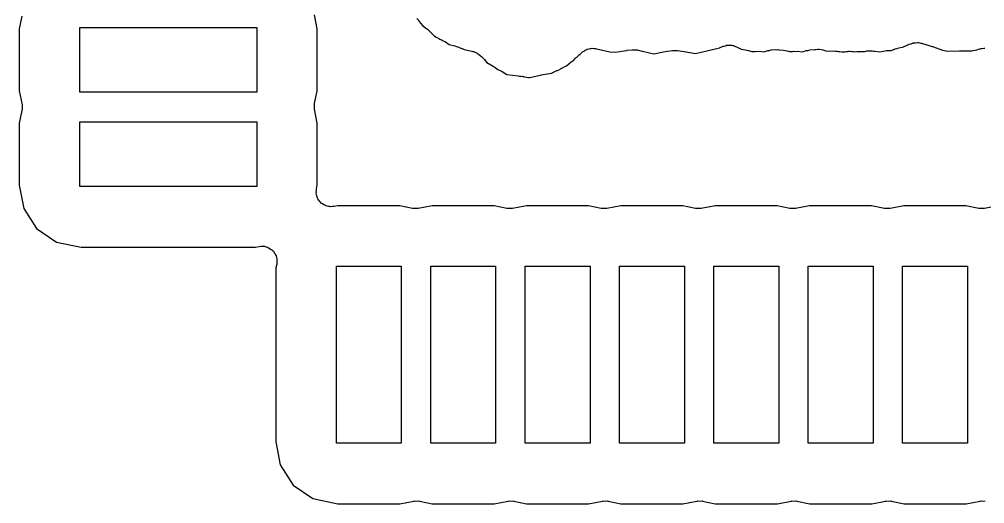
# Model space of a CAD drawing. Extents: x 125.9 to 155.7, y -114.6 to -82.3.
# Drawn here: x 141.22 to 149.4, y -100.48 to -96.38 of the extents above; entities that cross this region are included whole.
import ezdxf

# ---------------------------------------------------------------- set-up
doc = ezdxf.new("R2010")
doc.units = 0
doc.header["$MEASUREMENT"] = 0
doc.layers.add('BLACK', color=7, linetype='CONTINUOUS')

msp = doc.modelspace()

# ---------------------------------------------------------------- linework, layer by layer
at = {"layer": 'Black'}
for p, q in [((141.243, -96.3526), (141.221, -96.4605)), ((143.746, -96.4596), (143.724, -96.3417)), ((144.59, -96.3717), (144.601, -96.3841)), ((144.601, -96.3841), (144.601, -96.3846)), ((144.601, -96.3846), (144.604, -96.3877)), ((144.604, -96.3877), (144.605, -96.3896)), ((144.605, -96.3896), (144.606, -96.3911)), ((144.606, -96.3911), (144.621, -96.4136)), ((141.221, -96.4605), (141.221, -96.986)), ((141.734, -96.9978), (141.734, -96.4478)), ((141.734, -96.4478), (143.234, -96.4478)), ((143.234, -96.4478), (143.234, -96.9978)), ((143.746, -96.9851), (143.746, -96.4596)), ((144.621, -96.4136), (144.641, -96.4351)), ((144.641, -96.4351), (144.675, -96.4594)), ((144.675, -96.4594), (144.676, -96.4604)), ((144.676, -96.4604), (144.678, -96.4618)), ((144.678, -96.4618), (144.679, -96.4623)), ((144.679, -96.4623), (144.679, -96.4628)), ((144.679, -96.4628), (144.683, -96.4656)), ((144.683, -96.4656), (144.692, -96.4744)), ((144.692, -96.4744), (144.702, -96.4817)), ((144.702, -96.4817), (144.737, -96.5184)), ((144.737, -96.5184), (144.759, -96.5339)), ((144.759, -96.5339), (144.774, -96.5407)), ((144.774, -96.5407), (144.776, -96.5417)), ((144.776, -96.5417), (144.777, -96.5421)), ((144.777, -96.5421), (144.785, -96.5475)), ((144.785, -96.5475), (144.805, -96.556)), ((144.805, -96.556), (144.815, -96.5628)), ((144.815, -96.5628), (144.828, -96.5683)), ((144.828, -96.5683), (144.83, -96.57)), ((144.83, -96.57), (144.833, -96.571)), ((144.833, -96.571), (144.866, -96.5943)), ((144.866, -96.5943), (144.914, -96.6053)), ((144.914, -96.6053), (144.926, -96.6101)), ((144.926, -96.6101), (144.938, -96.613)), ((144.938, -96.613), (144.965, -96.6253)), ((144.965, -96.6253), (144.972, -96.6266)), ((144.972, -96.6266), (144.974, -96.6275)), ((144.974, -96.6275), (144.975, -96.6279)), ((144.975, -96.6279), (144.992, -96.6349)), ((144.992, -96.6349), (145.058, -96.6486)), ((146.008, -96.6493), (146.019, -96.641)), ((146.019, -96.641), (146.027, -96.6382)), ((146.027, -96.6382), (146.034, -96.6337)), ((146.034, -96.6337), (146.048, -96.6312)), ((146.048, -96.6312), (146.06, -96.627)), ((146.06, -96.627), (146.069, -96.6272)), ((146.069, -96.6272), (146.078, -96.6256)), ((146.078, -96.6256), (146.091, -96.6277)), ((146.091, -96.6277), (146.104, -96.6281)), ((146.104, -96.6281), (146.125, -96.6323)), ((146.125, -96.6323), (146.127, -96.633)), ((146.127, -96.633), (146.129, -96.6331)), ((146.129, -96.6331), (146.227, -96.6563)), ((146.273, -96.6579), (146.367, -96.6427)), ((146.367, -96.6427), (146.37, -96.6428)), ((146.37, -96.6428), (146.373, -96.6419)), ((146.373, -96.6419), (146.417, -96.637)), ((146.417, -96.637), (146.437, -96.6383)), ((146.437, -96.6383), (146.458, -96.6392)), ((146.458, -96.6392), (146.502, -96.6489)), ((146.696, -96.6534), (146.757, -96.6431)), ((146.757, -96.6431), (146.778, -96.6432)), ((146.778, -96.6432), (146.8, -96.643)), ((146.8, -96.643), (146.858, -96.6528)), ((146.954, -96.6691), (147.05, -96.647)), ((147.05, -96.6469), (147.157, -96.6224)), ((147.05, -96.647), (147.05, -96.6469)), ((147.05, -96.647), (147.05, -96.647)), ((147.157, -96.6224), (147.188, -96.6085)), ((147.188, -96.6085), (147.19, -96.6079)), ((147.19, -96.6079), (147.192, -96.6067)), ((147.192, -96.6067), (147.208, -96.6034)), ((147.208, -96.6034), (147.216, -96.6002)), ((147.216, -96.6002), (147.222, -96.6)), ((147.222, -96.6), (147.231, -96.5977)), ((147.231, -96.5977), (147.233, -96.598)), ((147.233, -96.598), (147.235, -96.5975)), ((147.235, -96.5975), (147.249, -96.5994)), ((147.249, -96.5994), (147.26, -96.5992)), ((147.26, -96.5992), (147.267, -96.6014)), ((147.267, -96.6014), (147.275, -96.6022)), ((147.275, -96.6022), (147.277, -96.6033)), ((147.277, -96.6033), (147.279, -96.6036)), ((147.279, -96.6036), (147.28, -96.6039)), ((147.28, -96.6039), (147.291, -96.6095)), ((147.291, -96.6095), (147.302, -96.6133)), ((147.302, -96.6133), (147.339, -96.6339)), ((147.339, -96.6339), (147.374, -96.6374)), ((147.374, -96.6374), (147.387, -96.641)), ((147.387, -96.641), (147.401, -96.6429)), ((147.401, -96.6429), (147.43, -96.6526)), ((147.535, -96.6543), (147.567, -96.6445)), ((147.567, -96.6445), (147.581, -96.6429)), ((147.581, -96.6429), (147.594, -96.6395)), ((147.594, -96.6395), (147.631, -96.6365)), ((147.631, -96.6365), (147.643, -96.6376)), ((147.643, -96.6376), (147.651, -96.6367)), ((147.651, -96.6367), (147.655, -96.637)), ((147.655, -96.637), (147.656, -96.6369)), ((147.656, -96.6369), (147.656, -96.6371)), ((147.656, -96.6371), (147.699, -96.64)), ((147.699, -96.64), (147.714, -96.6438)), ((147.714, -96.6438), (147.729, -96.6459)), ((147.729, -96.6459), (147.75, -96.6526)), ((147.862, -96.6552), (147.892, -96.6449)), ((147.892, -96.6449), (147.908, -96.6426)), ((147.908, -96.6426), (147.923, -96.6387)), ((147.923, -96.6387), (147.966, -96.6353)), ((147.966, -96.6353), (147.973, -96.6345)), ((147.973, -96.6345), (147.989, -96.6314)), ((147.989, -96.6314), (147.995, -96.6323)), ((147.995, -96.6323), (148.001, -96.6317)), ((148.001, -96.6317), (148.017, -96.6357)), ((148.017, -96.6357), (148.033, -96.6383)), ((148.033, -96.6383), (148.058, -96.6468)), ((148.058, -96.6468), (148.085, -96.6505)), ((148.406, -96.6477), (148.451, -96.6471)), ((148.451, -96.6471), (148.462, -96.6488)), ((148.56, -96.648), (148.573, -96.6453)), ((148.573, -96.6453), (148.612, -96.6448)), ((148.612, -96.6448), (148.634, -96.6352)), ((148.634, -96.6352), (148.637, -96.6345)), ((148.637, -96.6345), (148.64, -96.633)), ((148.64, -96.633), (148.643, -96.6323)), ((148.643, -96.6323), (148.647, -96.6307)), ((148.647, -96.6307), (148.662, -96.6273)), ((148.662, -96.6273), (148.676, -96.6222)), ((148.676, -96.6222), (148.708, -96.6168)), ((148.708, -96.6168), (148.717, -96.6134)), ((148.717, -96.6134), (148.727, -96.6068)), ((148.727, -96.6068), (148.746, -96.5993)), ((148.746, -96.5993), (148.764, -96.5912)), ((148.764, -96.5912), (148.781, -96.5868)), ((148.781, -96.5868), (148.793, -96.5811)), ((148.793, -96.5811), (148.797, -96.5806)), ((148.797, -96.5806), (148.8, -96.5791)), ((148.8, -96.5791), (148.814, -96.5783)), ((148.814, -96.5783), (148.815, -96.5782)), ((148.815, -96.5783), (148.819, -96.5781)), ((148.815, -96.5782), (148.815, -96.5783)), ((148.819, -96.5781), (148.837, -96.576)), ((148.837, -96.576), (148.84, -96.5769)), ((148.84, -96.5769), (148.844, -96.5767)), ((148.844, -96.5767), (148.862, -96.582)), ((148.862, -96.582), (148.865, -96.5827)), ((148.865, -96.5827), (148.868, -96.5831)), ((148.868, -96.5831), (148.913, -96.5956)), ((148.913, -96.5956), (148.922, -96.5999)), ((148.922, -96.5999), (148.931, -96.6024)), ((148.931, -96.6024), (148.941, -96.6034)), ((148.941, -96.6034), (148.96, -96.6087)), ((148.96, -96.6087), (148.965, -96.6112)), ((148.965, -96.6112), (148.971, -96.6122)), ((148.971, -96.6122), (149.048, -96.6416)), ((149.048, -96.6416), (149.093, -96.6491)), ((149.093, -96.6491), (149.19, -96.6461)), ((149.19, -96.6461), (149.193, -96.6466)), ((149.193, -96.6466), (149.196, -96.6461)), ((149.196, -96.6461), (149.292, -96.6475)), ((149.292, -96.6475), (149.337, -96.6393)), ((149.337, -96.6393), (149.353, -96.6332)), ((149.353, -96.6332), (149.362, -96.6312)), ((149.362, -96.6312), (149.365, -96.6299)), ((149.365, -96.6299), (149.366, -96.6293)), ((149.366, -96.6293), (149.367, -96.6293)), ((149.367, -96.6293), (149.371, -96.6275)), ((149.371, -96.6275), (149.383, -96.6268)), ((149.383, -96.6268), (149.396, -96.6243)), ((149.396, -96.6243), (149.405, -96.6256)), ((145.058, -96.6486), (145.065, -96.6513)), ((145.065, -96.6513), (145.074, -96.6528)), ((145.074, -96.6528), (145.076, -96.6536)), ((145.076, -96.6536), (145.078, -96.654)), ((145.078, -96.654), (145.091, -96.6616)), ((145.091, -96.6616), (145.099, -96.6649)), ((145.099, -96.6649), (145.103, -96.6686)), ((145.103, -96.6686), (145.113, -96.674)), ((145.113, -96.674), (145.143, -96.6985)), ((145.143, -96.6985), (145.153, -96.7096)), ((145.153, -96.7096), (145.164, -96.7196)), ((145.164, -96.7196), (145.185, -96.7458)), ((145.916, -96.7303), (145.937, -96.7078)), ((145.937, -96.7078), (145.942, -96.7043)), ((145.942, -96.7043), (145.946, -96.6995)), ((145.946, -96.6995), (145.97, -96.6789)), ((145.97, -96.6789), (145.974, -96.6767)), ((145.974, -96.6767), (145.977, -96.6736)), ((145.977, -96.6736), (145.982, -96.6698)), ((145.982, -96.6698), (145.984, -96.6667)), ((145.984, -96.6667), (145.996, -96.6562)), ((145.996, -96.6562), (146.008, -96.6493)), ((146.227, -96.6563), (146.273, -96.6579)), ((146.502, -96.6489), (146.503, -96.6491)), ((146.503, -96.6491), (146.504, -96.6492)), ((146.504, -96.6492), (146.599, -96.671)), ((146.599, -96.671), (146.695, -96.6537)), ((146.695, -96.6537), (146.696, -96.6534)), ((146.695, -96.6537), (146.695, -96.6537)), ((146.858, -96.6528), (146.858, -96.6528)), ((146.858, -96.6528), (146.858, -96.6528)), ((146.858, -96.6528), (146.954, -96.6691)), ((147.43, -96.6526), (147.448, -96.6512)), ((147.448, -96.6512), (147.455, -96.6518)), ((147.455, -96.6518), (147.466, -96.6504)), ((147.466, -96.6504), (147.481, -96.6511)), ((147.481, -96.6511), (147.496, -96.6501)), ((147.496, -96.6501), (147.535, -96.6543)), ((147.75, -96.6526), (147.767, -96.6512)), ((147.767, -96.6512), (147.774, -96.6518)), ((147.774, -96.6518), (147.785, -96.6504)), ((147.785, -96.6504), (147.8, -96.6511)), ((147.8, -96.6511), (147.815, -96.6501)), ((147.815, -96.6501), (147.862, -96.6552)), ((147.862, -96.6552), (147.862, -96.6552)), ((148.085, -96.6505), (148.125, -96.6481)), ((148.125, -96.6481), (148.139, -96.6497)), ((148.139, -96.6497), (148.154, -96.6496)), ((148.154, -96.6496), (148.164, -96.6513)), ((148.164, -96.6513), (148.17, -96.6534)), ((148.17, -96.6534), (148.176, -96.6533)), ((148.176, -96.6533), (148.193, -96.6563)), ((148.193, -96.6563), (148.219, -96.6555)), ((148.219, -96.6555), (148.229, -96.6531)), ((148.229, -96.6531), (148.24, -96.6525)), ((148.24, -96.6525), (148.244, -96.6518)), ((148.244, -96.6518), (148.248, -96.6505)), ((148.248, -96.6505), (148.249, -96.6506)), ((148.249, -96.6506), (148.252, -96.65)), ((148.252, -96.65), (148.257, -96.6497)), ((148.257, -96.6497), (148.268, -96.6511)), ((148.268, -96.6511), (148.273, -96.6508)), ((148.273, -96.6508), (148.277, -96.6521)), ((148.277, -96.6521), (148.292, -96.6528)), ((148.292, -96.6528), (148.304, -96.6557)), ((148.304, -96.6557), (148.32, -96.653)), ((148.32, -96.653), (148.337, -96.6532)), ((148.337, -96.6532), (148.353, -96.6519)), ((148.353, -96.6519), (148.37, -96.6535)), ((148.37, -96.6535), (148.371, -96.6533)), ((148.371, -96.6533), (148.388, -96.6511)), ((148.388, -96.6511), (148.406, -96.6477)), ((148.462, -96.6488), (148.473, -96.6486)), ((148.473, -96.6486), (148.517, -96.6556)), ((148.517, -96.6556), (148.545, -96.6489)), ((148.517, -96.6556), (148.517, -96.6556)), ((148.545, -96.6489), (148.56, -96.648)), ((145.185, -96.7458), (145.237, -96.7756)), ((145.237, -96.7756), (145.245, -96.7821)), ((145.245, -96.7821), (145.254, -96.787)), ((145.254, -96.787), (145.277, -96.8055)), ((145.277, -96.8055), (145.283, -96.8075)), ((145.283, -96.8075), (145.298, -96.8148)), ((145.783, -96.8123), (145.79, -96.8105)), ((145.79, -96.8105), (145.802, -96.8046)), ((145.802, -96.8046), (145.809, -96.7994)), ((145.809, -96.7994), (145.827, -96.7901)), ((145.827, -96.7901), (145.845, -96.7803)), ((145.845, -96.7803), (145.854, -96.7776)), ((145.854, -96.7776), (145.859, -96.7746)), ((145.859, -96.7746), (145.898, -96.7406)), ((145.898, -96.7406), (145.915, -96.7308)), ((145.915, -96.7308), (145.916, -96.7303)), ((145.298, -96.8148), (145.313, -96.8207)), ((145.313, -96.8207), (145.355, -96.846)), ((145.355, -96.846), (145.45, -96.8581)), ((145.45, -96.8581), (145.46, -96.8611)), ((145.46, -96.8611), (145.47, -96.8622)), ((145.47, -96.8622), (145.473, -96.8631)), ((145.473, -96.8631), (145.483, -96.8629)), ((145.483, -96.8629), (145.492, -96.8644)), ((145.492, -96.8644), (145.496, -96.8657)), ((145.496, -96.8657), (145.5, -96.8659)), ((145.5, -96.8659), (145.539, -96.8742)), ((145.539, -96.8742), (145.55, -96.874)), ((145.55, -96.874), (145.636, -96.8528)), ((145.636, -96.8528), (145.64, -96.8525)), ((145.64, -96.8525), (145.644, -96.851)), ((145.644, -96.851), (145.733, -96.8351)), ((145.733, -96.8351), (145.741, -96.8321)), ((145.741, -96.832), (145.743, -96.8305)), ((145.741, -96.8321), (145.741, -96.832)), ((145.743, -96.8305), (145.761, -96.8223)), ((145.761, -96.8223), (145.778, -96.8134)), ((145.778, -96.8134), (145.781, -96.8132)), ((145.781, -96.8132), (145.783, -96.8123)), ((141.221, -96.986), (141.244, -97.1039)), ((143.234, -96.9978), (141.734, -96.9978)), ((143.724, -97.093), (143.746, -96.9851)), ((141.244, -97.1039), (141.244, -97.1063)), ((141.244, -97.1063), (141.244, -97.1085)), ((141.244, -97.1085), (141.244, -97.1282)), ((141.244, -97.1282), (141.244, -97.148)), ((143.723, -97.0976), (143.724, -97.0954)), ((143.723, -97.1174), (143.723, -97.0976)), ((143.723, -97.1371), (143.723, -97.1174)), ((143.724, -97.1393), (143.723, -97.1371)), ((143.724, -97.0954), (143.724, -97.093)), ((141.243, -97.1526), (141.221, -97.2605)), ((141.244, -97.148), (141.243, -97.1502)), ((141.243, -97.1502), (141.243, -97.1526)), ((143.724, -97.1417), (143.724, -97.1393)), ((143.746, -97.2596), (143.724, -97.1417)), ((141.221, -97.2605), (141.221, -97.786)), ((141.734, -97.7978), (141.734, -97.2478)), ((141.734, -97.2478), (143.234, -97.2478)), ((143.234, -97.2478), (143.234, -97.7978)), ((143.746, -97.7851), (143.746, -97.2596)), ((141.221, -97.786), (141.258, -97.9823)), ((143.739, -97.8167), (143.746, -97.7851)), ((143.234, -97.7978), (141.734, -97.7978)), ((143.737, -97.8434), (143.739, -97.8301)), ((143.739, -97.852), (143.737, -97.8434)), ((143.738, -97.8608), (143.739, -97.852)), ((143.743, -97.8735), (143.738, -97.8608)), ((143.739, -97.8301), (143.739, -97.8167)), ((143.745, -97.8867), (143.743, -97.8735)), ((143.75, -97.8943), (143.745, -97.8867)), ((143.752, -97.9026), (143.75, -97.8943)), ((143.761, -97.9131), (143.752, -97.9026)), ((143.768, -97.9247), (143.761, -97.9131)), ((143.774, -97.9302), (143.768, -97.9247)), ((143.78, -97.9371), (143.774, -97.9302)), ((143.791, -97.9441), (143.78, -97.9371)), ((143.802, -97.9526), (143.791, -97.9441)), ((143.81, -97.9555), (143.802, -97.9526)), ((143.818, -97.9601), (143.81, -97.9555)), ((141.258, -97.9823), (141.368, -98.1532)), ((143.831, -97.9628), (143.818, -97.9601)), ((143.843, -97.9672), (143.831, -97.9628)), ((143.852, -97.9671), (143.843, -97.9672)), ((143.861, -97.9689), (143.852, -97.9671)), ((143.874, -97.9669), (143.861, -97.9689)), ((143.887, -97.9667), (143.874, -97.9669)), ((143.92, -97.9605), (143.887, -97.9667)), ((144.446, -97.9605), (143.92, -97.9605)), ((144.554, -97.9824), (144.446, -97.9605)), ((144.556, -97.9824), (144.554, -97.9824)), ((144.558, -97.9832), (144.556, -97.9824)), ((144.578, -97.983), (144.558, -97.9832)), ((144.598, -97.9835), (144.578, -97.983)), ((144.6, -97.9827), (144.598, -97.9835)), ((144.602, -97.9827), (144.6, -97.9827)), ((144.72, -97.9605), (144.602, -97.9827)), ((145.246, -97.9605), (144.72, -97.9605)), ((145.354, -97.9824), (145.246, -97.9605)), ((145.356, -97.9824), (145.354, -97.9824)), ((145.358, -97.9832), (145.356, -97.9824)), ((145.378, -97.983), (145.358, -97.9832)), ((145.398, -97.9835), (145.378, -97.983)), ((145.4, -97.9827), (145.398, -97.9835)), ((145.402, -97.9827), (145.4, -97.9827)), ((145.52, -97.9605), (145.402, -97.9827)), ((146.046, -97.9605), (145.52, -97.9605)), ((146.154, -97.9824), (146.046, -97.9605)), ((146.156, -97.9824), (146.154, -97.9824)), ((146.158, -97.9832), (146.156, -97.9824)), ((146.178, -97.983), (146.158, -97.9832)), ((146.198, -97.9835), (146.178, -97.983)), ((146.2, -97.9827), (146.198, -97.9835)), ((146.202, -97.9827), (146.2, -97.9827)), ((146.32, -97.9605), (146.202, -97.9827)), ((146.846, -97.9605), (146.32, -97.9605)), ((146.954, -97.9824), (146.846, -97.9605)), ((146.956, -97.9824), (146.954, -97.9824)), ((146.958, -97.9832), (146.956, -97.9824)), ((146.978, -97.983), (146.958, -97.9832)), ((146.998, -97.9835), (146.978, -97.983)), ((147, -97.9827), (146.998, -97.9835)), ((147.002, -97.9827), (147, -97.9827)), ((147.12, -97.9605), (147.002, -97.9827)), ((147.646, -97.9605), (147.12, -97.9605)), ((147.754, -97.9824), (147.646, -97.9605)), ((147.756, -97.9824), (147.754, -97.9824)), ((147.758, -97.9832), (147.756, -97.9824)), ((147.778, -97.983), (147.758, -97.9832)), ((147.798, -97.9835), (147.778, -97.983)), ((147.8, -97.9827), (147.798, -97.9835)), ((147.802, -97.9827), (147.8, -97.9827)), ((147.92, -97.9605), (147.802, -97.9827)), ((148.446, -97.9605), (147.92, -97.9605)), ((148.554, -97.9824), (148.446, -97.9605)), ((148.556, -97.9824), (148.554, -97.9824)), ((148.558, -97.9832), (148.556, -97.9824)), ((148.578, -97.983), (148.558, -97.9832)), ((148.598, -97.9835), (148.578, -97.983)), ((148.6, -97.9827), (148.598, -97.9835)), ((148.602, -97.9827), (148.6, -97.9827)), ((148.72, -97.9605), (148.602, -97.9827)), ((149.246, -97.9605), (148.72, -97.9605)), ((149.354, -97.9824), (149.246, -97.9605)), ((149.356, -97.9824), (149.354, -97.9824)), ((149.358, -97.9832), (149.356, -97.9824)), ((149.378, -97.983), (149.358, -97.9832)), ((149.398, -97.9835), (149.378, -97.983)), ((149.4, -97.9827), (149.398, -97.9835)), ((149.402, -97.9827), (149.4, -97.9827)), ((149.52, -97.9605), (149.402, -97.9827)), ((141.368, -98.1532), (141.535, -98.2673)), ((141.535, -98.2673), (141.746, -98.3101)), ((141.746, -98.3101), (143.222, -98.3101)), ((143.222, -98.3101), (143.255, -98.3039)), ((143.255, -98.3039), (143.268, -98.3037)), ((143.268, -98.3037), (143.281, -98.3017)), ((143.281, -98.3017), (143.29, -98.3035)), ((143.29, -98.3035), (143.299, -98.3034)), ((143.299, -98.3034), (143.312, -98.3078)), ((143.312, -98.3078), (143.325, -98.3105)), ((143.325, -98.3105), (143.332, -98.3151)), ((143.332, -98.3151), (143.34, -98.318)), ((143.34, -98.318), (143.351, -98.3265)), ((143.351, -98.3265), (143.362, -98.3335)), ((143.362, -98.3335), (143.368, -98.3404)), ((143.368, -98.3404), (143.375, -98.3459)), ((143.375, -98.3459), (143.381, -98.3575)), ((143.381, -98.3575), (143.39, -98.368)), ((143.39, -98.368), (143.393, -98.3763)), ((143.393, -98.3763), (143.397, -98.3839)), ((143.397, -98.3839), (143.4, -98.3971)), ((143.4, -98.3971), (143.404, -98.4098)), ((143.405, -98.4272), (143.403, -98.4405)), ((143.403, -98.4405), (143.403, -98.4539)), ((143.404, -98.4098), (143.404, -98.4186)), ((143.404, -98.4186), (143.405, -98.4272)), ((143.403, -98.4539), (143.396, -98.4855)), ((143.396, -98.4855), (143.396, -99.961)), ((143.909, -99.9728), (143.909, -98.4728)), ((143.909, -98.4728), (144.459, -98.4728)), ((144.459, -98.4728), (144.459, -99.9728)), ((144.709, -99.9728), (144.709, -98.4728)), ((144.709, -98.4728), (145.259, -98.4728)), ((145.259, -98.4728), (145.259, -99.9728)), ((145.509, -99.9728), (145.509, -98.4728)), ((145.509, -98.4728), (146.059, -98.4728)), ((146.059, -98.4728), (146.059, -99.9728)), ((146.309, -99.9728), (146.309, -98.4728)), ((146.309, -98.4728), (146.859, -98.4728)), ((146.859, -98.4728), (146.859, -99.9728)), ((147.109, -99.9728), (147.109, -98.4728)), ((147.109, -98.4728), (147.659, -98.4728)), ((147.659, -98.4728), (147.659, -99.9728)), ((147.909, -99.9728), (147.909, -98.4728)), ((147.909, -98.4728), (148.459, -98.4728)), ((148.459, -98.4728), (148.459, -99.9728)), ((148.709, -99.9728), (148.709, -98.4728)), ((148.709, -98.4728), (149.259, -98.4728)), ((149.259, -98.4728), (149.259, -99.9728)), ((143.396, -99.961), (143.433, -100.157)), ((144.459, -99.9728), (143.909, -99.9728)), ((145.259, -99.9728), (144.709, -99.9728)), ((146.059, -99.9728), (145.509, -99.9728)), ((146.859, -99.9728), (146.309, -99.9728)), ((147.659, -99.9728), (147.109, -99.9728)), ((148.459, -99.9728), (147.909, -99.9728)), ((149.259, -99.9728), (148.709, -99.9728)), ((143.433, -100.157), (143.543, -100.328)), ((143.543, -100.328), (143.71, -100.442)), ((143.71, -100.442), (143.921, -100.485)), ((143.921, -100.485), (144.447, -100.485)), ((144.447, -100.485), (144.565, -100.463)), ((144.565, -100.463), (144.567, -100.463)), ((144.567, -100.463), (144.569, -100.462)), ((144.569, -100.462), (144.589, -100.463)), ((144.589, -100.463), (144.609, -100.462)), ((144.609, -100.462), (144.611, -100.463)), ((144.611, -100.463), (144.613, -100.463)), ((144.613, -100.463), (144.721, -100.485)), ((144.721, -100.485), (145.247, -100.485)), ((145.247, -100.485), (145.365, -100.463)), ((145.365, -100.463), (145.367, -100.463)), ((145.367, -100.463), (145.369, -100.462)), ((145.369, -100.462), (145.389, -100.463)), ((145.389, -100.463), (145.409, -100.462)), ((145.409, -100.462), (145.411, -100.463)), ((145.411, -100.463), (145.413, -100.463)), ((145.413, -100.463), (145.521, -100.485)), ((145.521, -100.485), (146.047, -100.485)), ((146.047, -100.485), (146.165, -100.463)), ((146.165, -100.463), (146.167, -100.463)), ((146.167, -100.463), (146.169, -100.462)), ((146.169, -100.462), (146.189, -100.463)), ((146.189, -100.463), (146.209, -100.462)), ((146.209, -100.462), (146.211, -100.463)), ((146.211, -100.463), (146.213, -100.463)), ((146.213, -100.463), (146.321, -100.485)), ((146.321, -100.485), (146.847, -100.485)), ((146.847, -100.485), (146.965, -100.463)), ((146.965, -100.463), (146.967, -100.463)), ((146.967, -100.463), (146.969, -100.462)), ((146.969, -100.462), (146.989, -100.463)), ((146.989, -100.463), (147.009, -100.462)), ((147.009, -100.462), (147.011, -100.463)), ((147.011, -100.463), (147.013, -100.463)), ((147.013, -100.463), (147.121, -100.485)), ((147.121, -100.485), (147.647, -100.485)), ((147.647, -100.485), (147.765, -100.463)), ((147.765, -100.463), (147.767, -100.463)), ((147.767, -100.463), (147.769, -100.462)), ((147.769, -100.462), (147.789, -100.463)), ((147.789, -100.463), (147.809, -100.462)), ((147.809, -100.462), (147.811, -100.463)), ((147.811, -100.463), (147.813, -100.463)), ((147.813, -100.463), (147.921, -100.485)), ((147.921, -100.485), (148.447, -100.485)), ((148.447, -100.485), (148.565, -100.463)), ((148.565, -100.463), (148.567, -100.463)), ((148.567, -100.463), (148.569, -100.462)), ((148.569, -100.462), (148.589, -100.463)), ((148.589, -100.463), (148.609, -100.462)), ((148.609, -100.462), (148.611, -100.463)), ((148.611, -100.463), (148.613, -100.463)), ((148.613, -100.463), (148.721, -100.485)), ((148.721, -100.485), (149.247, -100.485)), ((149.247, -100.485), (149.365, -100.463)), ((149.365, -100.463), (149.367, -100.463)), ((149.367, -100.463), (149.369, -100.462)), ((149.369, -100.462), (149.389, -100.463)), ((149.389, -100.463), (149.409, -100.462))]:
    msp.add_line(p, q, dxfattribs=at)

doc.saveas('drawing.dxf')
